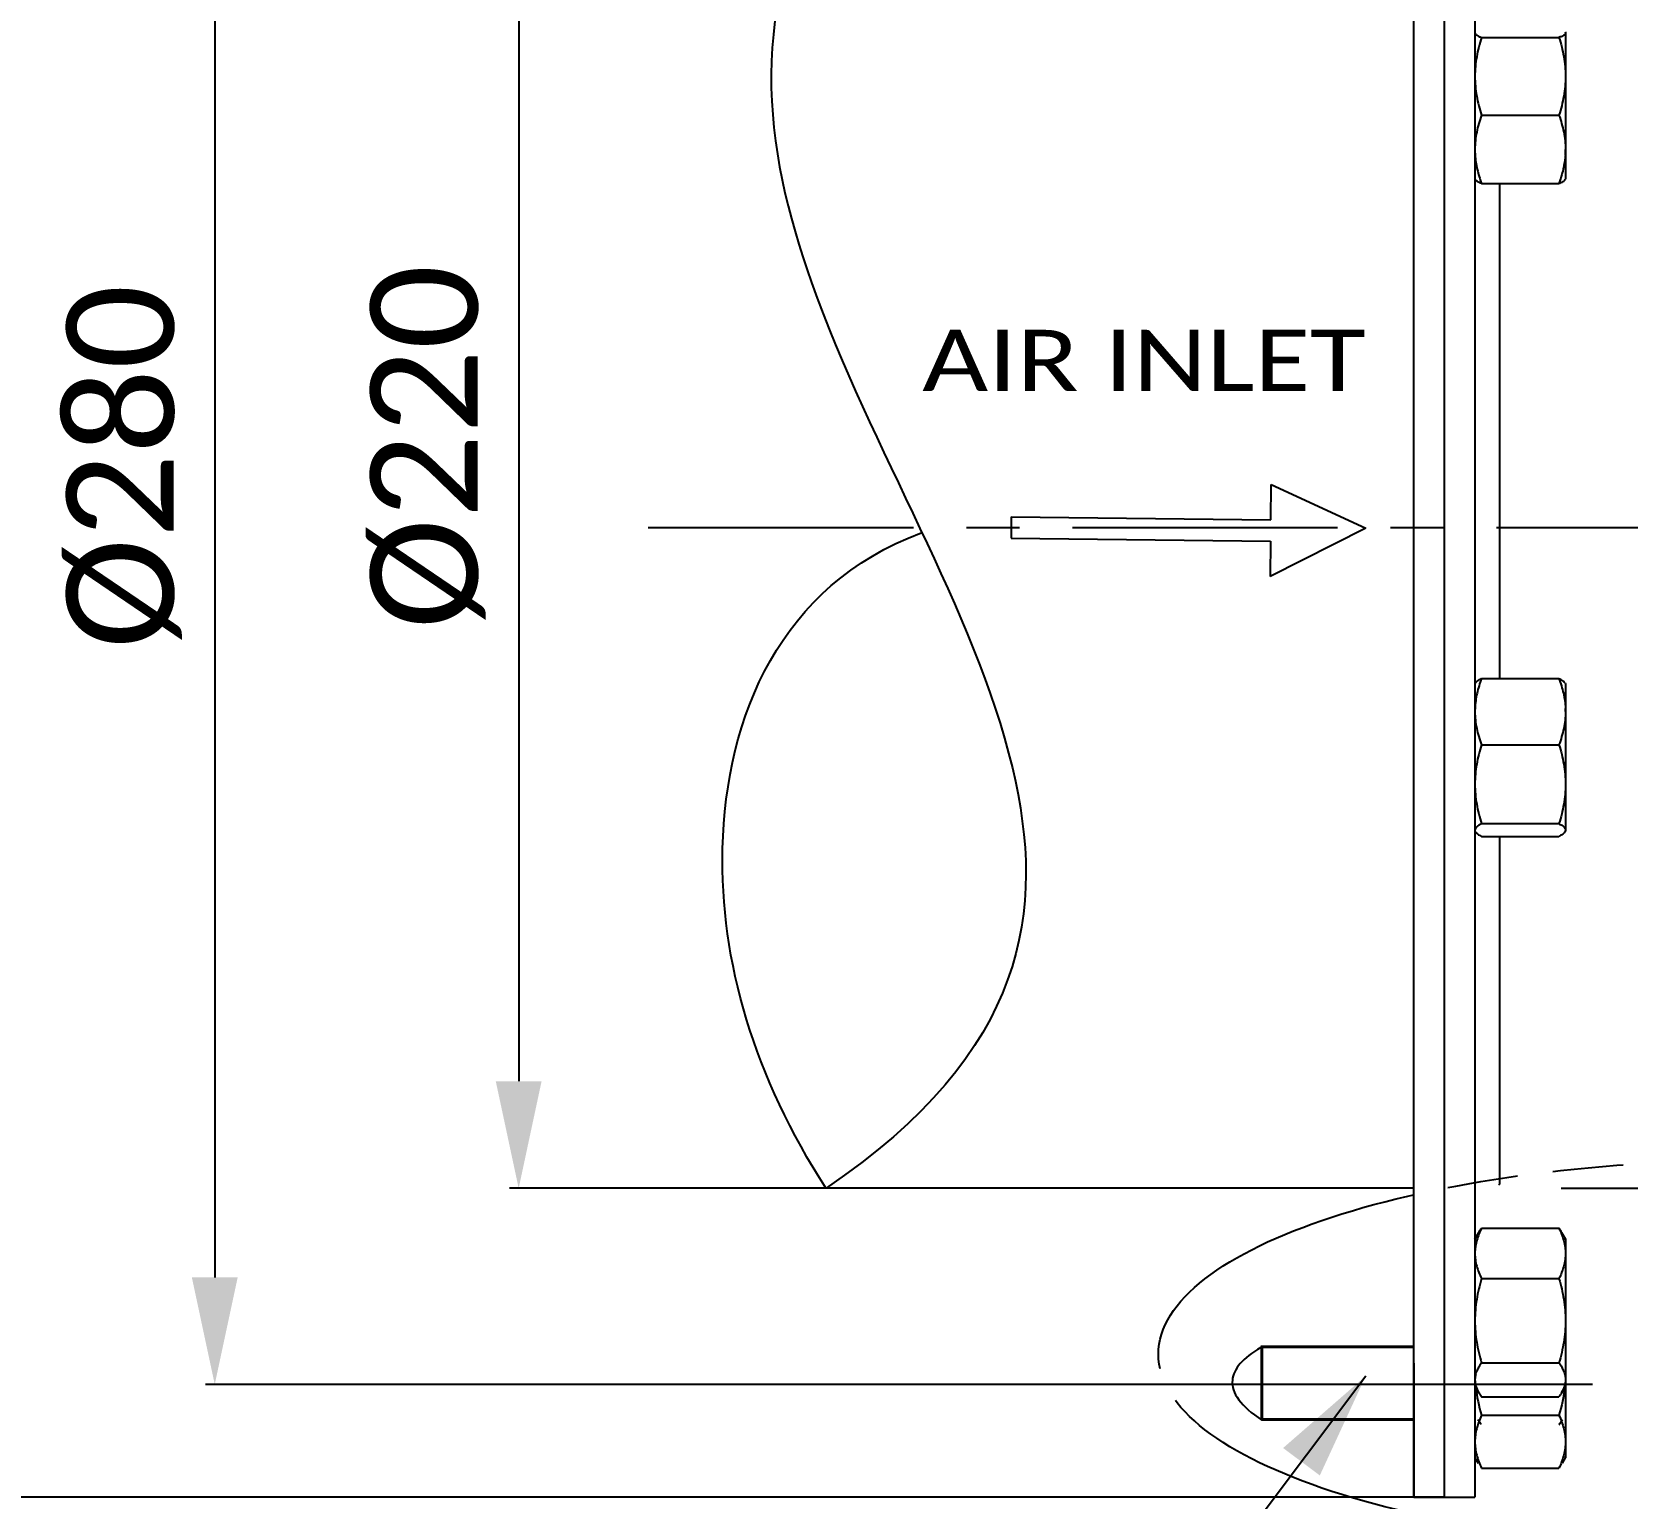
# Model space of a CAD drawing. Header units: millimetres. Extents: x 971 to 5173, y 8 to 3808.
# Drawn here: x 1876.5 to 2137.2, y 3217.5 to 3457.1 of the extents above; entities that cross this region are included whole.
import ezdxf
from ezdxf.enums import TextEntityAlignment as Align

# ---------------------------------------------------------------- set-up
doc = ezdxf.new("R2010")
doc.units = ezdxf.units.MM
doc.header["$LTSCALE"] = 115.5
doc.header["$PDMODE"] = 3
doc.header["$PDSIZE"] = 8
doc.linetypes.add('CENTER', pattern=[0.6, 0.375, -0.075, 0.075, -0.075])
doc.linetypes.add('PHANTOM', pattern=[0.8, 0.45, -0.05, 0.1, -0.05, 0.1, -0.05])
doc.layers.get('0').update_dxf_attribs({"linetype": 'CONTINUOUS'})
doc.layers.get('Defpoints').update_dxf_attribs({"linetype": 'CONTINUOUS'})
doc.layers.add('00_BUW_DATUM', color=7, linetype='CONTINUOUS')
doc.layers.add('DEFAULT_3', color=7, linetype='PHANTOM')
doc.styles.get("Standard").update_dxf_attribs({"font": 'calibri.ttf'})
doc.dimstyles.new('DIMSTYLE_5', dxfattribs={"dimtxt": 17.5, "dimasz": 17.5, "dimexe": 1.5, "dimexo": 1, "dimgap": 0.875, "dimtad": 1, "dimdsep": 46, "dimtxsty": 'Standard', "dimblk": '_FILLED', "dimblk1": '_FILLED', "dimblk2": '_FILLED', "dimcen": 0.09, "dimazin": 2, "dimtp": 0.01, "dimtm": 0.01, "dimtfac": 1, "dimtofl": 0, "dimtmove": 0, "dimatfit": 3, "dimldrblk": '_FILLED', "dimfxl": 1, "dimtolj": 1, "dimarcsym": 0})
doc.dimstyles.get("Standard").update_dxf_attribs({"dimtxt": 17.5, "dimasz": 17.5, "dimexe": 1.5, "dimexo": 1, "dimtad": 1, "dimdsep": 46, "dimtxsty": 'Standard', "dimblk": '_FILLED', "dimblk1": '_FILLED', "dimblk2": '_FILLED', "dimcen": 0.09, "dimazin": 2, "dimtol": 1, "dimtp": 0.01, "dimtm": 0.01, "dimtfac": 1, "dimtofl": 0, "dimtmove": 0, "dimatfit": 3, "dimldrblk": '_FILLED', "dimfxl": 1, "dimtolj": 1, "dimarcsym": 0})

# ---------------------------------------------------------------- blocks, each defined once
blk = doc.blocks.new('_FILLED')
at = {"color": 0, "linetype": 'ByBlock'}
blk.add_solid([(0, 0), (-1, 0.214), (-1, -0.214)], dxfattribs=at)
blk = doc.blocks.new('*D49')
at = {"color": 0, "linetype": 'Continuous', "lineweight": -2}
for p, q in [((2102.29, 3537.64), (1853.88, 3537.64)), ((1855.38, 3520.14), (1855.38, 3235.14)), ((2102.29, 3217.64), (1853.88, 3217.64))]:
    blk.add_line(p, q, dxfattribs=at)
at = {"layer": 'Defpoints', "color": 0}
for p in [(2103.29, 3537.64), (1855.38, 3217.64), (2103.29, 3217.64)]:
    blk.add_point(p, dxfattribs=at)
at = {"color": 0, "linetype": 'ByBlock', "lineweight": -2, "xscale": 17.5, "yscale": 17.5, "zscale": 17.5}
for p, rotation in [((1855.38, 3537.64), 90), ((1855.38, 3217.64), 270)]:
    blk.add_blockref('_FILLED', p, dxfattribs=dict(at, rotation=rotation))
at = {"color": 0, "insert": (1831.17, 3389.31), "char_height": 17.5, "attachment_point": 2, "rotation": 90, "line_spacing_factor": 0.9}
blk.add_mtext('\\A1;%%c320', dxfattribs=at)
blk = doc.blocks.new('*D50')
at = {"color": 0, "linetype": 'Continuous', "lineweight": -2}
for p, q in [((2102.29, 3487.14), (1954.54, 3487.14)), ((1956.04, 3469.64), (1956.04, 3285.64)), ((2102.29, 3268.14), (1954.54, 3268.14))]:
    blk.add_line(p, q, dxfattribs=at)
at = {"layer": 'Defpoints', "color": 0}
for p in [(2103.29, 3487.14), (1956.04, 3268.14), (2103.29, 3268.14)]:
    blk.add_point(p, dxfattribs=at)
at = {"color": 0, "linetype": 'ByBlock', "lineweight": -2, "xscale": 17.5, "yscale": 17.5, "zscale": 17.5}
for p, rotation in [((1956.04, 3487.14), 90), ((1956.04, 3268.14), 270)]:
    blk.add_blockref('_FILLED', p, dxfattribs=dict(at, rotation=rotation))
at = {"color": 0, "insert": (1931.83, 3389.31), "char_height": 17.5, "attachment_point": 2, "rotation": 90, "line_spacing_factor": 0.9}
blk.add_mtext('\\A1;%%c220', dxfattribs=at)
blk = doc.blocks.new('*D51')
at = {"color": 0, "linetype": 'Continuous', "lineweight": -2}
for p, q in [((2132.14, 3516.08), (1904.88, 3516.08)), ((1906.38, 3498.58), (1906.38, 3253.58)), ((2131.48, 3236.08), (1904.88, 3236.08))]:
    blk.add_line(p, q, dxfattribs=at)
at = {"layer": 'Defpoints', "color": 0}
for p in [(2133.14, 3516.08), (1906.38, 3236.08), (2132.48, 3236.08)]:
    blk.add_point(p, dxfattribs=at)
at = {"color": 0, "linetype": 'ByBlock', "lineweight": -2, "xscale": 17.5, "yscale": 17.5, "zscale": 17.5}
for p, rotation in [((1906.38, 3516.08), 90), ((1906.38, 3236.08), 270)]:
    blk.add_blockref('_FILLED', p, dxfattribs=dict(at, rotation=rotation))
at = {"color": 0, "insert": (1882.17, 3386.07), "char_height": 17.5, "attachment_point": 2, "rotation": 90, "line_spacing_factor": 0.9}
blk.add_mtext('\\A1;%%c280', dxfattribs=at)
blk = doc.blocks.new('ARROW_4_BL0', base_point=(1092.37, 1052.28))
at = {"color": 7, "linetype": 'Continuous'}
for p, q in [((1105.84, 1054.03), (1105.91, 1059.78)), ((1105.91, 1059.78), (1121.36, 1052.64)), ((1063.43, 1054.54), (1063.39, 1051.03)), ((1063.43, 1054.54), (1105.84, 1054.03)), ((1063.39, 1051.03), (1105.8, 1050.52)), ((1121.36, 1052.64), (1105.73, 1044.78)), ((1105.8, 1050.52), (1105.73, 1044.78))]:
    blk.add_line(p, q, dxfattribs=at)

msp = doc.modelspace()

# ---------------------------------------------------------------- linework, layer by layer
at = {"color": 0, "linetype": 'Continuous'}
for p, q in [((2102.27292, 3537.62388), (2102.27292, 3217.62388)), ((2107.29077, 3217.64297), (2107.29077, 3537.64297)), ((2112.29077, 3537.64297), (2112.29077, 3217.64297)), ((2116.29077, 3432.37062), (2116.29077, 3351.46286)), ((2116.29077, 3325.65957), (2116.29077, 3268.80219)), ((2116.29077, 3268.80219), (2116.20679, 3268.71872)), ((2116.21773, 3268.71872), (2116.29077, 3268.79133)), ((2088.1195, 3268.14297), (2006.63066, 3268.14297)), ((2126.39985, 3268.14297), (2198.29077, 3268.14297)), ((2102.259, 3262.75159), (2102.259, 3249.32999)), ((2102.29077, 3239.5644), (2102.29077, 3217.64297)), ((2107.29077, 3217.64297), (2084.44617, 3217.64297)), ((2102.29077, 3217.64297), (2107.29077, 3217.64297)), ((2107.29077, 3217.64297), (2112.29077, 3217.64297))]:
    msp.add_line(p, q, dxfattribs=at)
at = {"color": 0, "linetype": 'CENTER'}
msp.add_line((2713.53789, 3376.08306), (1969.94931, 3376.08306), dxfattribs=at)
at = {"color": 0, "linetype": 'Continuous', "const_width": 0.5}
for points in [[(2077.47677, 3242.28681), (2077.47248, 3230.25855)], [(2077.259, 3242.20585), (2102.259, 3242.20585)], [(2102.39499, 3230.32637), (2077.36982, 3230.32637)]]:
    msp.add_lwpolyline(points, dxfattribs=at)
at = {"color": 0, "linetype": 'Continuous'}
for points, knots in [([(2008.26746, 3487.12388), (2008.06681, 3486.78715), (2007.86616, 3486.45042), (2007.66552, 3486.11369), (1992.90434, 3461.34124), (1999.95499, 3409.72305), (2045.56382, 3339.72569), (2039.25851, 3290.48585), (2006.2893, 3268.15999)], [0, 0, 0, 0, 1.175932087, 1.175932087, 1.175932087, 1.474911255, 1.845688469, 2.175932087, 2.175932087, 2.175932087, 2.175932087]), ([(2006.2893, 3268.1275), (1994.55822, 3286.28188), (1982.29368, 3327.25626), (1998.81902, 3366.70537), (2021.80712, 3375.24449)], [0, 0, 0, 0, 0.459934373, 1, 1, 1, 1]), ([(2077.28499, 3242.13328), (2074.36384, 3240.39826), (2071.05239, 3236.56756), (2074.06519, 3232.49779), (2077.47248, 3230.25855)], [0, 0, 0, 0, 0.466506231, 1, 1, 1, 1])]:
    msp.add_open_spline(points, degree=3, knots=knots, dxfattribs=at)
at = {"layer": '00_BUW_DATUM', "color": 0, "linetype": 'Continuous'}
for p, q in [((2113.36256, 3456.22134), (2126.01897, 3456.22134)), ((2127.0474, 3457.1426), (2127.09077, 3456.99286)), ((2127.09077, 3457.06749), (2127.09077, 3433.06749)), ((2113.36256, 3443.52446), (2126.01897, 3443.52446)), ((2127.0474, 3432.99239), (2127.09077, 3433.06749)), ((2113.36256, 3432.37062), (2126.01897, 3432.37062)), ((2112.29077, 3350.56122), (2112.36967, 3350.69788)), ((2113.36256, 3351.46286), (2126.01897, 3351.46286)), ((2127.01186, 3350.69788), (2127.09077, 3350.56122)), ((2127.09077, 3350.56122), (2127.09077, 3326.56122)), ((2113.36256, 3340.63476), (2126.01897, 3340.63476)), ((2112.29077, 3326.56122), (2112.36967, 3326.42455)), ((2113.36256, 3327.73311), (2126.01897, 3327.73311)), ((2127.01186, 3326.42455), (2127.09077, 3326.56122)), ((2113.36256, 3325.65957), (2126.01897, 3325.65957)), ((2112.29077, 3259.82436), (2112.92348, 3260.92024)), ((2113.36256, 3261.59458), (2126.01897, 3261.59458)), ((2126.45806, 3260.92024), (2127.09077, 3259.82436)), ((2127.09077, 3259.82436), (2127.09077, 3224.08439)), ((2113.36256, 3253.37317), (2126.01897, 3253.37317)), ((2113.36256, 3239.60294), (2126.01897, 3239.60294)), ((2112.29077, 3235.82436), (2112.92348, 3234.72847)), ((2126.45806, 3234.72847), (2127.09077, 3235.82436)), ((2113.36256, 3234.05413), (2126.01897, 3234.05413)), ((2113.36256, 3231.02995), (2126.01897, 3231.02995)), ((2112.29077, 3224.08439), (2112.80347, 3223.19636)), ((2113.36256, 3222.38401), (2126.01897, 3222.38401)), ((2126.57806, 3223.19636), (2127.09077, 3224.08439))]:
    msp.add_line(p, q, dxfattribs=at)
for centre, radius, start, end in [((2125.85454, 3437.9494), 13.56377, 180.007872, 183.7231081), ((2113.52699, 3437.9494), 13.56377, 356.2768919, 359.992128), ((2125.01171, 3346.04817), 12.72095, 177.6913849, 179.9971108), ((2114.36982, 3346.04817), 12.72095, 0.0028892, 2.3086151), ((2119.60204, 3264.60785), 7.31128, 178.2925155, 179.9987299)]:
    msp.add_arc(centre, radius, start, end, dxfattribs=at)
for points, knots in [([(2112.29077, 3456.99286), (2112.29077, 3456.83109), (2112.55647, 3456.59635), (2112.9401, 3456.3942), (2113.21268, 3456.27916), (2113.36256, 3456.22134)], [0, 0, 0, 0, 0.357493813, 0.644978196, 1, 1, 1, 1]), ([(2113.36256, 3456.22134), (2113.03844, 3455.19252), (2112.49647, 3453.10279), (2112.29077, 3450.94675), (2112.29077, 3449.8729)], [0, 0, 0, 0, 0.501121698, 1, 1, 1, 1]), ([(2127.09077, 3456.99286), (2127.09077, 3456.83109), (2126.82506, 3456.59635), (2126.44143, 3456.3942), (2126.16886, 3456.27916), (2126.01897, 3456.22134)], [0, 0, 0, 0, 0.357493813, 0.644978196, 1, 1, 1, 1]), ([(2126.01897, 3456.22134), (2126.34309, 3455.19252), (2126.88506, 3453.10279), (2127.09077, 3450.94675), (2127.09077, 3449.8729)], [0, 0, 0, 0, 0.501121698, 1, 1, 1, 1]), ([(2112.29077, 3449.8729), (2112.29077, 3448.79906), (2112.49647, 3446.64301), (2113.03844, 3444.55329), (2113.36256, 3443.52446)], [0, 0, 0, 0, 0.498878316, 1, 1, 1, 1]), ([(2127.09077, 3449.8729), (2127.09077, 3448.79906), (2126.88506, 3446.64301), (2126.34309, 3444.55329), (2126.01897, 3443.52446)], [0, 0, 0, 0, 0.498878316, 1, 1, 1, 1]), ([(2113.36256, 3443.52446), (2113.03993, 3442.62482), (2112.4985, 3440.79608), (2112.29077, 3438.892), (2112.29077, 3437.94754)], [0, 0, 0, 0, 0.502970197, 1, 1, 1, 1]), ([(2126.01897, 3443.52446), (2126.3416, 3442.62482), (2126.88304, 3440.79608), (2127.09077, 3438.892), (2127.09077, 3437.94754)], [0, 0, 0, 0, 0.502970197, 1, 1, 1, 1]), ([(2112.31939, 3437.06864), (2112.37122, 3436.27063), (2112.61908, 3434.67332), (2113.08966, 3433.13158), (2113.36256, 3432.37062)], [0, 0, 0, 0, 0.49728727, 1, 1, 1, 1]), ([(2127.06214, 3437.06864), (2127.01031, 3436.27063), (2126.76245, 3434.67332), (2126.29187, 3433.13158), (2126.01897, 3432.37062)], [0, 0, 0, 0, 0.49728727, 1, 1, 1, 1]), ([(2113.36256, 3432.37062), (2113.13425, 3432.45869), (2112.82213, 3432.58984), (2112.483, 3432.81332), (2112.36898, 3432.932), (2112.33413, 3432.99239)], [0, 0, 0, 0, 0.60332733, 0.828098328, 1, 1, 1, 1]), ([(2126.01897, 3432.37062), (2126.24729, 3432.45869), (2126.5594, 3432.58984), (2126.89853, 3432.81332), (2127.01255, 3432.932), (2127.0474, 3432.99239)], [0, 0, 0, 0, 0.60332733, 0.828098328, 1, 1, 1, 1]), ([(2113.36256, 3351.46286), (2113.07005, 3350.67103), (2112.57078, 3349.06462), (2112.33461, 3347.39298), (2112.30109, 3346.5606)], [0, 0, 0, 0, 0.503300405, 1, 1, 1, 1]), ([(2112.36967, 3350.69788), (2112.41055, 3350.76865), (2112.5253, 3350.90943), (2112.84932, 3351.18148), (2113.14716, 3351.3512), (2113.36256, 3351.46286)], [0, 0, 0, 0, 0.193645695, 0.425132773, 1, 1, 1, 1]), ([(2127.01186, 3350.69788), (2126.97099, 3350.76865), (2126.85623, 3350.90943), (2126.53221, 3351.18148), (2126.23437, 3351.3512), (2126.01897, 3351.46286)], [0, 0, 0, 0, 0.193645695, 0.425132773, 1, 1, 1, 1]), ([(2126.01897, 3351.46286), (2126.31148, 3350.67103), (2126.81075, 3349.06462), (2127.04692, 3347.39298), (2127.08044, 3346.5606)], [0, 0, 0, 0, 0.503300405, 1, 1, 1, 1]), ([(2112.29077, 3346.04881), (2112.29077, 3345.13164), (2112.49904, 3343.28058), (2113.04032, 3341.50709), (2113.36256, 3340.63476)], [0, 0, 0, 0, 0.496541391, 1, 1, 1, 1]), ([(2127.09077, 3346.04881), (2127.09077, 3345.13164), (2126.8825, 3343.28058), (2126.34122, 3341.50709), (2126.01897, 3340.63476)], [0, 0, 0, 0, 0.496541391, 1, 1, 1, 1]), ([(2113.36256, 3340.63476), (2113.03828, 3339.58882), (2112.49625, 3337.46453), (2112.29077, 3335.27496), (2112.29077, 3334.18393)], [0, 0, 0, 0, 0.500922771, 1, 1, 1, 1]), ([(2126.01897, 3340.63476), (2126.34325, 3339.58882), (2126.88528, 3337.46453), (2127.09077, 3335.27496), (2127.09077, 3334.18393)], [0, 0, 0, 0, 0.500922771, 1, 1, 1, 1]), ([(2112.29077, 3334.18393), (2112.29077, 3333.09291), (2112.49625, 3330.90334), (2113.03828, 3328.77905), (2113.36256, 3327.73311)], [0, 0, 0, 0, 0.499077243, 1, 1, 1, 1]), ([(2127.09077, 3334.18393), (2127.09077, 3333.09291), (2126.88528, 3330.90334), (2126.34325, 3328.77905), (2126.01897, 3327.73311)], [0, 0, 0, 0, 0.499077243, 1, 1, 1, 1]), ([(2113.36256, 3327.73311), (2113.21131, 3327.65471), (2112.93808, 3327.5017), (2112.59346, 3327.25024), (2112.35719, 3326.9912), (2112.29077, 3326.78735), (2112.29077, 3326.69634)], [0, 0, 0, 0, 0.329924785, 0.605356064, 0.823743386, 1, 1, 1, 1]), ([(2112.36967, 3326.42455), (2112.41055, 3326.35378), (2112.5253, 3326.213), (2112.84932, 3325.94095), (2113.14716, 3325.77123), (2113.36256, 3325.65957)], [0, 0, 0, 0, 0.193645695, 0.425132773, 1, 1, 1, 1]), ([(2126.01897, 3327.73311), (2126.17022, 3327.65471), (2126.44346, 3327.5017), (2126.78807, 3327.25024), (2127.02434, 3326.9912), (2127.09077, 3326.78735), (2127.09077, 3326.69634)], [0, 0, 0, 0, 0.329924785, 0.605356064, 0.823743386, 1, 1, 1, 1]), ([(2127.01186, 3326.42455), (2126.97099, 3326.35378), (2126.85623, 3326.213), (2126.53221, 3325.94095), (2126.23437, 3325.77123), (2126.01897, 3325.65957)], [0, 0, 0, 0, 0.193645695, 0.425132773, 1, 1, 1, 1]), ([(2127.09077, 3326.69634), (2127.09077, 3326.6736), (2127.08382, 3326.57857), (2127.04799, 3326.48712), (2127.01186, 3326.42455)], [0, 0, 0, 0, 0.23933553, 1, 1, 1, 1]), ([(2113.36256, 3261.59458), (2113.06103, 3260.97482), (2112.54572, 3259.71595), (2112.31379, 3258.36542), (2112.29401, 3257.70156)], [0, 0, 0, 0, 0.509264232, 1, 1, 1, 1]), ([(2112.92348, 3260.92024), (2112.95637, 3260.97721), (2113.09395, 3261.20758), (2113.24414, 3261.4303), (2113.36256, 3261.59458)], [0, 0, 0, 0, 0.245185918, 1, 1, 1, 1]), ([(2126.45805, 3260.92024), (2126.42516, 3260.97721), (2126.28758, 3261.20758), (2126.13739, 3261.4303), (2126.01897, 3261.59458)], [0, 0, 0, 0, 0.245185918, 1, 1, 1, 1]), ([(2126.01897, 3261.59458), (2126.33669, 3260.94156), (2126.74382, 3259.93321), (2127.04001, 3258.53393), (2127.09077, 3257.83216), (2127.09077, 3257.48387)], [0, 0, 0, 0, 0.508916407, 0.755928468, 1, 1, 1, 1]), ([(2112.29077, 3257.48387), (2112.29077, 3257.13559), (2112.34152, 3256.43382), (2112.63771, 3255.03454), (2113.04484, 3254.02619), (2113.36256, 3253.37317)], [0, 0, 0, 0, 0.244071545, 0.491083607, 1, 1, 1, 1]), ([(2127.09077, 3257.48387), (2127.09077, 3257.13559), (2127.04001, 3256.43382), (2126.74382, 3255.03454), (2126.33669, 3254.02619), (2126.01897, 3253.37317)], [0, 0, 0, 0, 0.244071545, 0.491083607, 1, 1, 1, 1]), ([(2113.36256, 3253.37317), (2113.03766, 3252.25468), (2112.49544, 3249.98393), (2112.29077, 3247.65197), (2112.29077, 3246.48805)], [0, 0, 0, 0, 0.500171567, 1, 1, 1, 1]), ([(2126.01897, 3253.37317), (2126.34387, 3252.25468), (2126.88609, 3249.98393), (2127.09077, 3247.65197), (2127.09077, 3246.48805)], [0, 0, 0, 0, 0.500171567, 1, 1, 1, 1]), ([(2112.29077, 3246.48805), (2112.29077, 3245.32413), (2112.49544, 3242.99218), (2113.03766, 3240.72143), (2113.36256, 3239.60294)], [0, 0, 0, 0, 0.499828448, 1, 1, 1, 1]), ([(2127.09077, 3246.48805), (2127.09077, 3245.32413), (2126.88609, 3242.99218), (2126.34387, 3240.72143), (2126.01897, 3239.60294)], [0, 0, 0, 0, 0.499828448, 1, 1, 1, 1]), ([(2113.36256, 3239.60294), (2113.20413, 3239.38316), (2112.91317, 3238.94192), (2112.56623, 3238.25042), (2112.3429, 3237.5451), (2112.29077, 3237.0643), (2112.29077, 3236.82854)], [0, 0, 0, 0, 0.269047325, 0.523868355, 0.765878026, 1, 1, 1, 1]), ([(2126.01897, 3239.60294), (2126.1774, 3239.38316), (2126.46837, 3238.94192), (2126.8153, 3238.25042), (2127.03863, 3237.5451), (2127.09077, 3237.0643), (2127.09077, 3236.82854)], [0, 0, 0, 0, 0.269047325, 0.523868355, 0.765878026, 1, 1, 1, 1]), ([(2112.29077, 3236.82854), (2112.29077, 3236.47182), (2112.41541, 3235.73119), (2112.73304, 3235.05832), (2112.92348, 3234.72847)], [0, 0, 0, 0, 0.483620891, 1, 1, 1, 1]), ([(2112.92348, 3234.72847), (2112.95637, 3234.6715), (2113.09395, 3234.44114), (2113.24414, 3234.21841), (2113.36256, 3234.05413)], [0, 0, 0, 0, 0.245185918, 1, 1, 1, 1]), ([(2126.45805, 3234.72847), (2126.42516, 3234.6715), (2126.28758, 3234.44114), (2126.13739, 3234.21841), (2126.01897, 3234.05413)], [0, 0, 0, 0, 0.245185918, 1, 1, 1, 1]), ([(2127.09077, 3236.82854), (2127.09077, 3236.47182), (2126.96613, 3235.73119), (2126.64849, 3235.05832), (2126.45805, 3234.72847)], [0, 0, 0, 0, 0.483620891, 1, 1, 1, 1]), ([(2113.36256, 3231.02995), (2113.04388, 3230.34112), (2112.6368, 3229.27908), (2112.34141, 3227.81025), (2112.29077, 3227.07316), (2112.29077, 3226.70698)], [0, 0, 0, 0, 0.507640369, 0.755079322, 1, 1, 1, 1]), ([(2113.36256, 3229.50815), (2113.30998, 3229.5746), (2113.10965, 3229.83537), (2112.92554, 3230.10907), (2112.80347, 3230.3205)], [0, 0, 0, 0, 0.257646455, 1, 1, 1, 1]), ([(2126.01897, 3231.02995), (2126.33765, 3230.34112), (2126.74474, 3229.27908), (2127.04012, 3227.81025), (2127.09077, 3227.07316), (2127.09077, 3226.70698)], [0, 0, 0, 0, 0.507640369, 0.755079322, 1, 1, 1, 1]), ([(2126.01897, 3229.50815), (2126.07155, 3229.5746), (2126.27188, 3229.83537), (2126.45599, 3230.10907), (2126.57806, 3230.3205)], [0, 0, 0, 0, 0.257646455, 1, 1, 1, 1]), ([(2112.29077, 3226.70698), (2112.29077, 3226.3408), (2112.34141, 3225.60371), (2112.6368, 3224.13488), (2113.04388, 3223.07284), (2113.36256, 3222.38401)], [0, 0, 0, 0, 0.24492069, 0.492359645, 1, 1, 1, 1]), ([(2127.09077, 3226.70698), (2127.09077, 3226.3408), (2127.04012, 3225.60371), (2126.74474, 3224.13488), (2126.33765, 3223.07284), (2126.01897, 3222.38401)], [0, 0, 0, 0, 0.24492069, 0.492359645, 1, 1, 1, 1])]:
    msp.add_open_spline(points, degree=3, knots=knots, dxfattribs=at)
for points in [[(2112.41909, 3235.58603), (2112.58994, 3234.04455), (2112.9279, 3232.51871), (2113.36256, 3231.02995)], [(2126.96244, 3235.58603), (2126.79159, 3234.04455), (2126.45363, 3232.51871), (2126.01897, 3231.02995)]]:
    msp.add_open_spline(points, degree=3, dxfattribs=at)
at = {"layer": 'DEFAULT_3', "color": 0, "linetype": 'PHANTOM'}
msp.add_ellipse((2157.29077, 3241.01184), major_axis=(-96.71498, 0), ratio=0.327719645, dxfattribs=at)

# ---------------------------------------------------------------- block references
at = {"color": 0, "linetype": 'Continuous'}
msp.add_blockref('ARROW_4_BL0', (2065.47322, 3375.64778), dxfattribs=at)

# ---------------------------------------------------------------- texts
at = {"color": 0, "linetype": 'Continuous', "width": 1.181322}
msp.add_text('AIR INLET', height=10, dxfattribs=at).set_placement((2021.97993, 3398.45005), (2094.43129, 3398.45005), align=Align.FIT)

# ---------------------------------------------------------------- dimensions: what is measured, and where the dimension line sits
at = {"color": 0, "linetype": 'Continuous'}
dim = msp.add_linear_dim(base=(1855.37637, 3217.64297), p1=(2103.29077, 3537.64297), p2=(2103.29077, 3217.64297), angle=270, text='%%c<>', dimstyle='DIMSTYLE_5', dxfattribs=at)
dim.commit()
dim.dimension.update_dxf_attribs({"geometry": '*D49', "text_midpoint": (1855.37637, 3389.30963), "dimtype": 160})
for base, p1, p2, text, picture, middle in [((1906.37599, 3236.08439), (2133.1398, 3516.08306), (2132.48442, 3236.08439), '%%c280', '*D51', (1906.37599, 3386.06679)), ((1956.04146, 3268.14297), (2103.29077, 3487.14297), (2103.29077, 3268.14297), '%%c220', '*D50', (1956.04146, 3389.30963))]:
    dim = msp.add_linear_dim(base=base, p1=p1, p2=p2, angle=270, text=text, dimstyle='DIMSTYLE_5', override={"dimtxsty": 'Standard'}, dxfattribs=at)
    dim.commit()
    dim.dimension.update_dxf_attribs({"geometry": picture, "text_midpoint": middle, "dimtype": 160})

# ---------------------------------------------------------------- leaders
for points in [[(2195.09343, 3254.72023), (2052.9761, 3072.71833), (2022.9761, 3072.71833)], [(2094.44021, 3237.45051), (2049.83587, 3177.92138), (2019.83587, 3177.92138)]]:
    msp.add_leader(points, dimstyle='Standard', override={"dimtad": 0}, dxfattribs=at)

doc.saveas('drawing.dxf')
